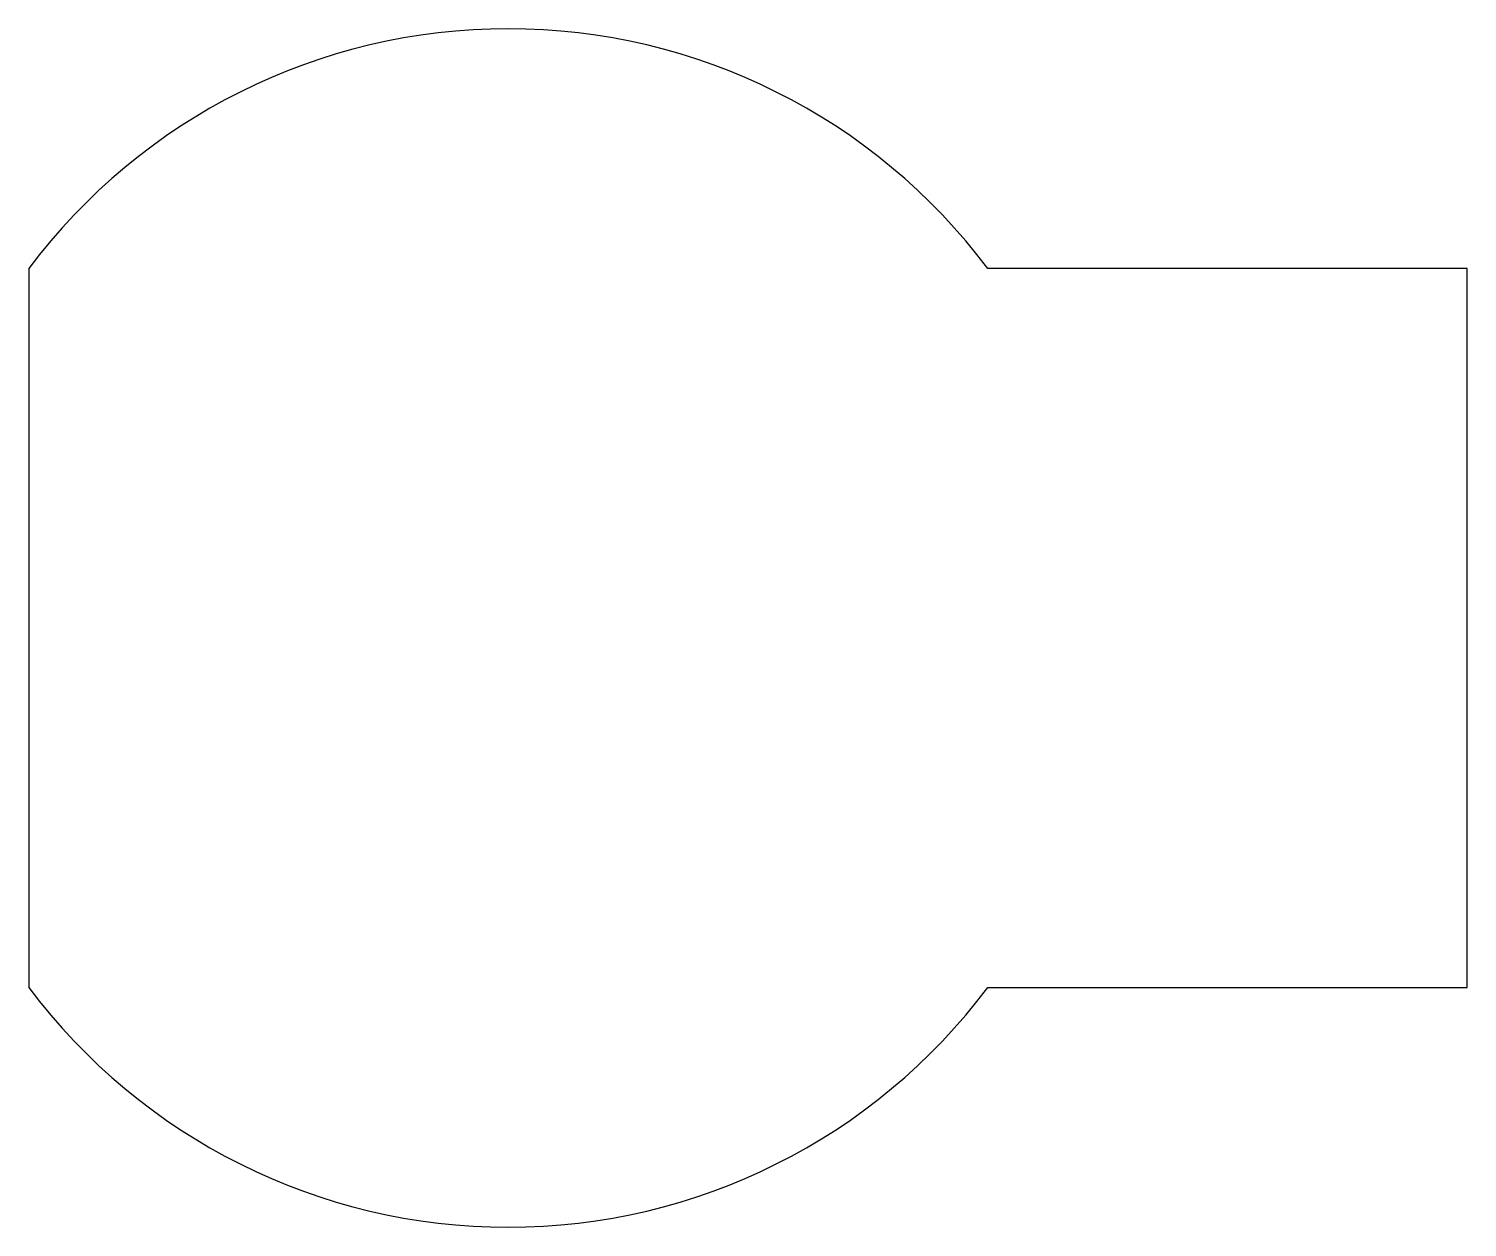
# Model space of a CAD drawing. Header units: millimetres. Extents: x 655 to 1255, y 1100 to 1600.
import ezdxf

# ---------------------------------------------------------------- set-up
doc = ezdxf.new("R2010")
doc.units = ezdxf.units.MM
doc.layers.add('_WELD Visible(Default)', color=7, linetype='Continuous', lineweight=30)

msp = doc.modelspace()

# ---------------------------------------------------------------- linework, layer by layer
at = {"layer": '_WELD Visible(Default)'}
for p, q in [((654.55, 1500), (654.55, 1200)), ((1254.55, 1500), (1054.55, 1500)), ((1254.55, 1200), (1254.55, 1500)), ((1054.55, 1200), (1254.55, 1200))]:
    msp.add_line(p, q, dxfattribs=at)
for start, end in [(36.8699, 143.1301), (216.8699, 323.1301)]:
    msp.add_arc((854.55, 1350), 250, start, end, dxfattribs=at)

doc.saveas('drawing.dxf')
